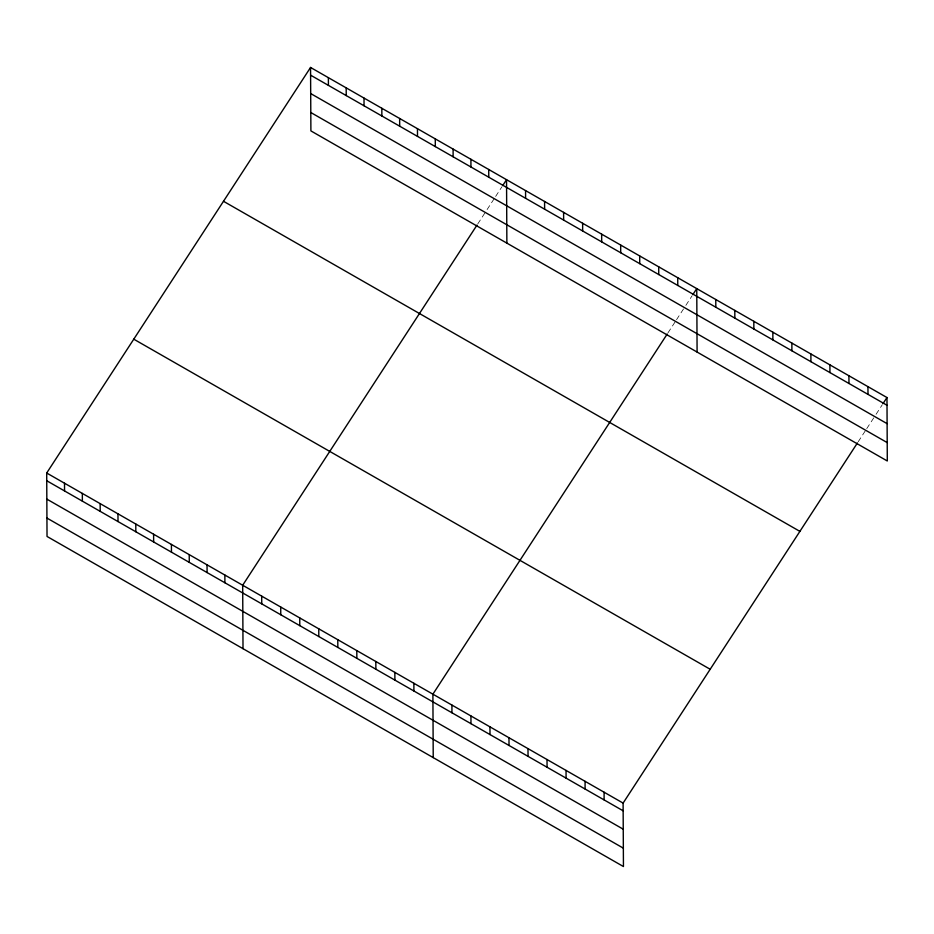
<?xml version="1.0" encoding="UTF-8"?>
<svg xmlns="http://www.w3.org/2000/svg" width="934" height="934" viewBox="0 0 934 934"><rect width="100%" height="100%" fill="white"/><g stroke="black" fill="none" stroke-linecap="round" stroke-linejoin="round"><path stroke-width="0.7" stroke-dasharray="4.67 3.5" d="M477.776 223.903L484.769 213.15M487.104 209.566L494.098 198.802M495.65 196.42L501.873 186.858M667.985 332.831L674.99 322.078M676.543 319.685L683.536 308.932M685.871 305.348L692.094 295.786M858.206 441.759L865.199 430.994M866.752 428.613L873.757 417.86M876.08 414.276L882.303 404.714"/><path stroke-width="1.4" d="M857.424 442.949L623.106 803.1L623.445 866.542L47.027 536.455L46.7 473.013L310.555 67.458L886.973 397.545L887.3 460.987L310.894 130.9L310.555 67.458M476.994 225.094L242.677 585.244L243.015 648.686M502.655 185.668L506.543 179.69L506.87 243.132M667.215 334.022L432.897 694.172L433.224 757.614M692.865 294.584L696.752 288.618L697.091 352.06M883.085 403.511L886.973 397.545M310.602 75.175L887.008 405.263M310.695 93.563L887.102 423.651M310.8 112.512L887.207 442.599M223.483 201.289L799.889 531.376M133.772 339.182L710.179 669.269M46.7 473.013L623.106 803.1M46.735 480.741L623.153 810.817M46.84 499.13L623.247 829.205M46.934 518.066L623.34 848.154M867.943 386.653L867.99 394.37M848.924 375.76L848.971 383.477M829.906 364.867L829.941 372.584M810.887 353.974L810.922 361.692M791.857 343.082L791.904 350.799M772.838 332.189L772.885 339.906M753.82 321.296L753.855 329.013M734.801 310.403L734.836 318.12M715.771 299.51L715.818 307.228M677.734 277.725L677.769 285.442M658.715 266.832L658.75 274.549M639.685 255.939L639.732 263.657M620.666 245.047L620.713 252.764M601.648 234.154L601.683 241.871M604.088 792.207L604.123 799.924M582.629 223.261L582.664 230.978M585.069 781.314L585.104 789.032M563.599 212.368L563.646 220.085M566.039 770.422L566.086 778.139M544.58 201.475L544.627 209.193M547.02 759.529L547.067 767.246M525.562 190.583L525.597 198.3M528.002 748.636L528.037 756.353M508.983 737.743L509.018 745.46M488.727 169.486L488.762 177.203M489.953 726.85L490 734.568M470.911 159.282L470.946 166.999M470.934 715.958L470.981 723.675M453.095 149.078L453.13 156.795M451.916 705.065L451.951 712.782M435.279 138.874L435.314 146.591M417.463 128.67L417.498 136.399M413.867 683.279L413.914 690.997M399.647 118.478L399.682 126.195M394.849 672.387L394.895 680.104M381.819 108.274L381.866 115.991M375.83 661.494L375.865 669.211M364.003 98.07L364.05 105.787M356.811 650.601L356.846 658.318M346.187 87.866L346.234 95.583M337.781 639.708L337.828 647.425M328.371 77.662L328.418 85.379M318.763 628.816L318.809 636.533M299.744 617.923L299.779 625.64M280.725 607.03L280.76 614.747M261.695 596.137L261.742 603.854M224.861 575.04L224.907 582.758M207.044 564.837L207.091 572.554M189.228 554.633L189.275 562.361M171.412 544.44L171.459 552.157M153.596 534.236L153.643 541.953M135.78 524.032L135.827 531.75M117.964 513.828L118.011 521.546M100.148 503.624L100.195 511.342M82.332 493.421L82.367 501.138M64.516 483.217L64.551 490.934"/></g></svg>
